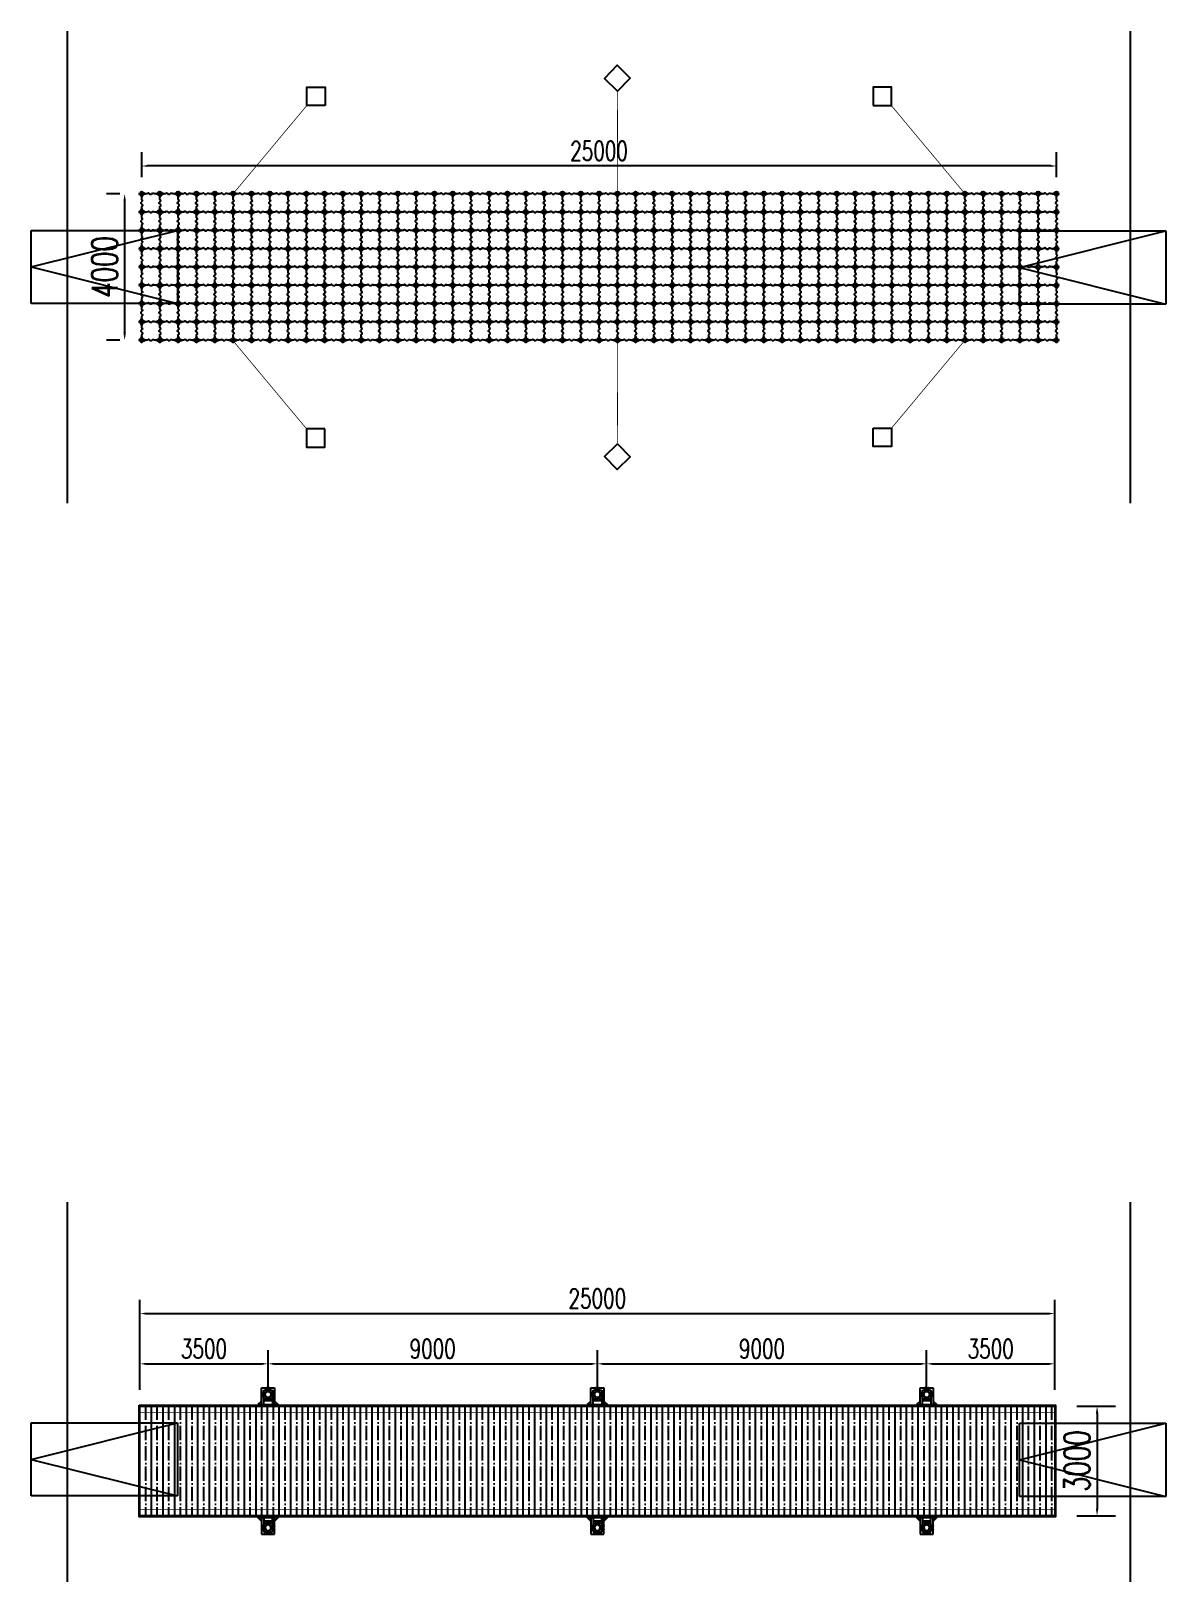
# Model space of a CAD drawing. Header units: millimetres. Extents: x -1449790 to -1271943, y 1093351 to 1381039.
# Drawn here: x -1323531 to -1292514, y 1096697 to 1139085 of the extents above; entities that cross this region are included whole.
import ezdxf

# ---------------------------------------------------------------- set-up
doc = ezdxf.new("R2010")
doc.units = ezdxf.units.MM
doc.header["$LTSCALE"] = 1000
doc.linetypes.add('ACAD_ISO03W100', pattern=[30, 12, -18])
doc.layers.get('0').update_dxf_attribs({"linetype": 'CONTINUOUS'})
doc.layers.get('DEFPOINTS').update_dxf_attribs({"linetype": 'CONTINUOUS'})
for name, color, linetype in [('W-bridge approach引桥', 4, 'CONTINUOUS'), ('W-FLOAT_BOWL浮筒', 253, 'CONTINUOUS'), ('W-PLASTIC_RAILINGS塑木栏杆', 6, 'CONTINUOUS'), ('W-STEEL_FRAME钢架', 3, 'CONTINUOUS'), ('W-WOOD_FLOOR木地板', 30, 'CONTINUOUS'), ('固定锚', 2, 'CONTINUOUS')]:
    doc.layers.add(name, color=color, linetype=linetype)
doc.styles.add('STANDARD_T3', font='simplex.shx', dxfattribs={"width": 0.7, "bigfont": 'gbcbig.shx'})
doc.dimstyles.new('W&&150', dxfattribs={"dimtxt": 525, "dimasz": 150, "dimexe": 375, "dimexo": 450, "dimgap": 150, "dimtad": 1, "dimdec": 0, "dimzin": 0, "dimdsep": 46, "dimtxsty": 'STANDARD_T3', "dimcen": 0.09, "dimclrd": 1, "dimclre": 1, "dimclrt": 7, "dimazin": 2, "dimtfac": 1, "dimtdec": 0, "dimtix": 1, "dimtmove": 2, "dimatfit": 3, "dimfxl": 100, "dimtolj": 1, "dimtzin": 0, "dimarcsym": 0})
doc.dimstyles.new('W&&200', dxfattribs={"dimtxt": 700, "dimasz": 200, "dimexe": 500, "dimexo": 600, "dimgap": 200, "dimtad": 1, "dimdec": 0, "dimzin": 0, "dimdsep": 46, "dimtxsty": 'STANDARD_T3', "dimcen": 0.09, "dimclrd": 1, "dimclre": 1, "dimclrt": 7, "dimazin": 2, "dimtfac": 1, "dimtdec": 0, "dimtix": 1, "dimtmove": 2, "dimatfit": 3, "dimfxl": 100, "dimtolj": 1, "dimtzin": 0, "dimarcsym": 0})

# ---------------------------------------------------------------- blocks, each defined once
blk = doc.blocks.new('浮筒')
at = {"layer": 'W-FLOAT_BOWL浮筒'}
for p, q in [((-49, 527), (-27, 549)), ((-49, 473), (-21, 445)), ((55, 479), (21, 445)), ((27, 549), (55, 521)), ((149, 500), (105, 500)), ((171, 484), (155, 497)), ((193, 481), (177, 481)), ((199, 484), (232, 513)), ((261, 516), (239, 516)), ((301, 484), (268, 513)), ((307, 481), (323, 481)), ((329, 484), (345, 497)), ((395, 500), (351, 500)), ((473, 549), (445, 521)), ((445, 479), (479, 445)), ((549, 473), (521, 445)), ((527, 549), (549, 527)), ((-49, 27), (-21, 55)), ((-16, 261), (-16, 239)), ((16, 301), (-13, 268)), ((16, 199), (-13, 232)), ((0, 395), (0, 351)), ((0, 149), (0, 105)), ((16, 329), (3, 345)), ((16, 171), (3, 155)), ((19, 307), (19, 323)), ((19, 193), (19, 177)), ((21, 55), (55, 21)), ((149, 0), (105, 0)), ((203, -13), (236, 16)), ((258, 19), (242, 19)), ((297, -13), (264, 16)), ((395, 0), (351, 0)), ((479, 55), (445, 21)), ((481, 258), (481, 242)), ((513, 297), (484, 264)), ((513, 203), (484, 236)), ((500, 395), (500, 351)), ((500, 149), (500, 105)), ((513, 333), (503, 345)), ((513, 167), (503, 155)), ((516, 304), (516, 326)), ((516, 196), (516, 174)), ((549, 27), (521, 55)), ((-27, -49), (-49, -27)), ((27, -49), (55, -21)), ((167, -13), (155, -3)), ((196, -16), (174, -16)), ((304, -16), (326, -16)), ((333, -13), (345, -3)), ((473, -49), (445, -21)), ((549, -27), (527, -49))]:
    blk.add_line(p, q, dxfattribs=at)
for centre, radius, start, end in [((-22, 500), 38, 135, 225), ((-24, 500), 7, 90, 270), ((0, 522), 38, 45, 135), ((0, 500), 25, 106.2602, 163.7398), ((0, 500), 25, 196.2602, 253.7398), ((-70, 395), 70, 0, 45), ((0, 524), 7, 0, 180), ((0, 476), 7, 180, 0), ((70, 395), 70, 135, 180), ((0, 500), 25, 16.2602, 73.7398), ((0, 500), 25, 286.2602, 343.7398), ((24, 500), 7, 270, 90), ((105, 570), 70, 225, 270), ((105, 430), 70, 90, 135), ((149, 490), 10, 47.7263, 90), ((177, 491), 10, 227.7263, 270), ((193, 491), 10, 270, 312.2737), ((239, 506), 10, 90, 132.2737), ((261, 506), 10, 47.7263, 90), ((307, 491), 10, 227.7263, 270), ((323, 491), 10, 270, 312.2737), ((351, 490), 10, 90, 132.2737), ((395, 570), 70, 270, 315), ((395, 430), 70, 45, 90), ((476, 500), 7, 90, 270), ((500, 522), 38, 45, 135), ((500, 500), 25, 106.2602, 163.7398), ((500, 500), 25, 196.2602, 253.7398), ((430, 395), 70, 0, 45), ((500, 524), 7, 0, 180), ((500, 476), 7, 180, 0), ((570, 395), 70, 135, 180), ((500, 500), 25, 16.2602, 73.7398), ((500, 500), 25, 286.2602, 343.7398), ((524, 500), 7, 270, 90), ((522, 500), 38, 315, 45), ((-22, 0), 38, 135, 225), ((-24, 0), 7, 90, 270), ((0, 0), 25, 106.2602, 163.7398), ((-70, 105), 70, 315, 0), ((-6, 261), 10, 137.7263, 180), ((-6, 239), 10, 180, 222.2737), ((0, 24), 7, 0, 180), ((10, 351), 10, 180, 222.2737), ((10, 149), 10, 137.7263, 180), ((70, 105), 70, 180, 225), ((0, 0), 25, 16.2602, 73.7398), ((9, 323), 10, 0, 42.2737), ((9, 307), 10, 317.7263, 0), ((9, 193), 10, 0, 42.2737), ((9, 177), 10, 317.7263, 0), ((24, 0), 7, 270, 90), ((105, 70), 70, 225, 270), ((105, -70), 70, 90, 135), ((149, -10), 10, 47.7263, 90), ((242, 9), 10, 90, 132.2737), ((258, 9), 10, 47.7263, 90), ((351, -10), 10, 90, 132.2737), ((395, 70), 70, 270, 315), ((395, -70), 70, 45, 90), ((476, 0), 7, 90, 270), ((500, 0), 25, 106.2602, 163.7398), ((430, 105), 70, 315, 0), ((491, 258), 10, 137.7263, 180), ((491, 242), 10, 180, 222.2737), ((500, 24), 7, 0, 180), ((510, 351), 10, 180, 222.2737), ((510, 149), 10, 137.7263, 180), ((570, 105), 70, 180, 225), ((500, 0), 25, 16.2602, 73.7398), ((506, 326), 10, 0, 42.2737), ((506, 304), 10, 317.7263, 0), ((506, 196), 10, 0, 42.2737), ((506, 174), 10, 317.7263, 0), ((524, 0), 7, 270, 90), ((522, 0), 38, 315, 45), ((0, -22), 38, 225, 315), ((0, 0), 25, 196.2602, 253.7398), ((0, -24), 7, 180, 0), ((0, 0), 25, 286.2602, 343.7398), ((174, -6), 10, 227.7263, 270), ((196, -6), 10, 270, 312.2737), ((304, -6), 10, 227.7263, 270), ((326, -6), 10, 270, 312.2737), ((500, -22), 38, 225, 315), ((500, 0), 25, 196.2602, 253.7398), ((500, -24), 7, 180, 0), ((500, 0), 25, 286.2602, 343.7398)]:
    blk.add_arc(centre, radius, start, end, dxfattribs=at)
blk = doc.blocks.new('*U35')
blk.add_blockref('浮筒', (-250, -250))
blk = doc.blocks.new('*U36')
at = {"color": 0, "linetype": 'ByBlock', "lineweight": -2, "transparency": 16777216}
for p in [(0, 3500), (500, 3500), (1000, 3500), (1500, 3500), (2000, 3500), (2500, 3500), (3000, 3500), (3500, 3500), (4000, 3500), (4500, 3500), (5000, 3500), (5500, 3500), (6000, 3500), (6500, 3500), (7000, 3500), (7500, 3500), (8000, 3500), (8500, 3500), (9000, 3500), (9500, 3500), (10000, 3500), (10500, 3500), (11000, 3500), (11500, 3500), (12000, 3500), (12500, 3500), (13000, 3500), (13500, 3500), (14000, 3500), (14500, 3500), (15000, 3500), (15500, 3500), (16000, 3500), (16500, 3500), (17000, 3500), (17500, 3500), (18000, 3500), (18500, 3500), (19000, 3500), (19500, 3500), (20000, 3500), (20500, 3500), (21000, 3500), (21500, 3500), (22000, 3500), (22500, 3500), (23000, 3500), (23500, 3500), (24000, 3500), (24500, 3500), (0, 3000), (500, 3000), (1000, 3000), (1500, 3000), (2000, 3000), (2500, 3000), (3000, 3000), (3500, 3000), (4000, 3000), (4500, 3000), (5000, 3000), (5500, 3000), (6000, 3000), (6500, 3000), (7000, 3000), (7500, 3000), (8000, 3000), (8500, 3000), (9000, 3000), (9500, 3000), (10000, 3000), (10500, 3000), (11000, 3000), (11500, 3000), (12000, 3000), (12500, 3000), (13000, 3000), (13500, 3000), (14000, 3000), (14500, 3000), (15000, 3000), (15500, 3000), (16000, 3000), (16500, 3000), (17000, 3000), (17500, 3000), (18000, 3000), (18500, 3000), (19000, 3000), (19500, 3000), (20000, 3000), (20500, 3000), (21000, 3000), (21500, 3000), (22000, 3000), (22500, 3000), (23000, 3000), (23500, 3000), (24000, 3000), (24500, 3000), (0, 2500), (500, 2500), (1000, 2500), (1500, 2500), (2000, 2500), (2500, 2500), (3000, 2500), (3500, 2500), (4000, 2500), (4500, 2500), (5000, 2500), (5500, 2500), (6000, 2500), (6500, 2500), (7000, 2500), (7500, 2500), (8000, 2500), (8500, 2500), (9000, 2500), (9500, 2500), (10000, 2500), (10500, 2500), (11000, 2500), (11500, 2500), (12000, 2500), (12500, 2500), (13000, 2500), (13500, 2500), (14000, 2500), (14500, 2500), (15000, 2500), (15500, 2500), (16000, 2500), (16500, 2500), (17000, 2500), (17500, 2500), (18000, 2500), (18500, 2500), (19000, 2500), (19500, 2500), (20000, 2500), (20500, 2500), (21000, 2500), (21500, 2500), (22000, 2500), (22500, 2500), (23000, 2500), (23500, 2500), (24000, 2500), (24500, 2500), (0, 2000), (500, 2000), (1000, 2000), (1500, 2000), (2000, 2000), (2500, 2000), (3000, 2000), (3500, 2000), (4000, 2000), (4500, 2000), (5000, 2000), (5500, 2000), (6000, 2000), (6500, 2000), (7000, 2000), (7500, 2000), (8000, 2000), (8500, 2000), (9000, 2000), (9500, 2000), (10000, 2000), (10500, 2000), (11000, 2000), (11500, 2000), (12000, 2000), (12500, 2000), (13000, 2000), (13500, 2000), (14000, 2000), (14500, 2000), (15000, 2000), (15500, 2000), (16000, 2000), (16500, 2000), (17000, 2000), (17500, 2000), (18000, 2000), (18500, 2000), (19000, 2000), (19500, 2000), (20000, 2000), (20500, 2000), (21000, 2000), (21500, 2000), (22000, 2000), (22500, 2000), (23000, 2000), (23500, 2000), (24000, 2000), (24500, 2000), (0, 1500), (500, 1500), (1000, 1500), (1500, 1500), (2000, 1500), (2500, 1500), (3000, 1500), (3500, 1500), (4000, 1500), (4500, 1500), (5000, 1500), (5500, 1500), (6000, 1500), (6500, 1500), (7000, 1500), (7500, 1500), (8000, 1500), (8500, 1500), (9000, 1500), (9500, 1500), (10000, 1500), (10500, 1500), (11000, 1500), (11500, 1500), (12000, 1500), (12500, 1500), (13000, 1500), (13500, 1500), (14000, 1500), (14500, 1500), (15000, 1500), (15500, 1500), (16000, 1500), (16500, 1500), (17000, 1500), (17500, 1500), (18000, 1500), (18500, 1500), (19000, 1500), (19500, 1500), (20000, 1500), (20500, 1500), (21000, 1500), (21500, 1500), (22000, 1500), (22500, 1500), (23000, 1500), (23500, 1500), (24000, 1500), (24500, 1500), (0, 1000), (500, 1000), (1000, 1000), (1500, 1000), (2000, 1000), (2500, 1000), (3000, 1000), (3500, 1000), (4000, 1000), (4500, 1000), (5000, 1000), (5500, 1000), (6000, 1000), (6500, 1000), (7000, 1000), (7500, 1000), (8000, 1000), (8500, 1000), (9000, 1000), (9500, 1000), (10000, 1000), (10500, 1000), (11000, 1000), (11500, 1000), (12000, 1000), (12500, 1000), (13000, 1000), (13500, 1000), (14000, 1000), (14500, 1000), (15000, 1000), (15500, 1000), (16000, 1000), (16500, 1000), (17000, 1000), (17500, 1000), (18000, 1000), (18500, 1000), (19000, 1000), (19500, 1000), (20000, 1000), (20500, 1000), (21000, 1000), (21500, 1000), (22000, 1000), (22500, 1000), (23000, 1000), (23500, 1000), (24000, 1000), (24500, 1000), (0, 500), (500, 500), (1000, 500), (1500, 500), (2000, 500), (2500, 500), (3000, 500), (3500, 500), (4000, 500), (4500, 500), (5000, 500), (5500, 500), (6000, 500), (6500, 500), (7000, 500), (7500, 500), (8000, 500), (8500, 500), (9000, 500), (9500, 500), (10000, 500), (10500, 500), (11000, 500), (11500, 500), (12000, 500), (12500, 500), (13000, 500), (13500, 500), (14000, 500), (14500, 500), (15000, 500), (15500, 500), (16000, 500), (16500, 500), (17000, 500), (17500, 500), (18000, 500), (18500, 500), (19000, 500), (19500, 500), (20000, 500), (20500, 500), (21000, 500), (21500, 500), (22000, 500), (22500, 500), (23000, 500), (23500, 500), (24000, 500), (24500, 500), (0, 0), (500, 0), (1000, 0), (1500, 0), (2000, 0), (2500, 0), (3000, 0), (3500, 0), (4000, 0), (4500, 0), (5000, 0), (5500, 0), (6000, 0), (6500, 0), (7000, 0), (7500, 0), (8000, 0), (8500, 0), (9000, 0), (9500, 0), (10000, 0), (10500, 0), (11000, 0), (11500, 0), (12000, 0), (12500, 0), (13000, 0), (13500, 0), (14000, 0), (14500, 0), (15000, 0), (15500, 0), (16000, 0), (16500, 0), (17000, 0), (17500, 0), (18000, 0), (18500, 0), (19000, 0), (19500, 0), (20000, 0), (20500, 0), (21000, 0), (21500, 0), (22000, 0), (22500, 0), (23000, 0), (23500, 0), (24000, 0), (24500, 0)]:
    blk.add_blockref('*U35', p, dxfattribs=at)
blk = doc.blocks.new('引桥4乘2')
at = {"layer": 'W-bridge approach引桥'}
for p, q in [((1715372, 2128036), (1719372, 2128036)), ((1715372, 2126036), (1715372, 2128036)), ((1715372, 2127036), (1719372, 2128036)), ((1719372, 2128036), (1719372, 2126036)), ((1715372, 2127036), (1719372, 2126036)), ((1719372, 2126036), (1715372, 2126036))]:
    blk.add_line(p, q, dxfattribs=at)
blk = doc.blocks.new('*D45')
at = {"color": 1, "lineweight": -2, "transparency": 16777216}
for p, q in [((-1320507, 1135086), (-1320507, 1135771)), ((-1295507, 1135086), (-1295507, 1135771)), ((-1295657, 1135396), (-1320357, 1135396))]:
    blk.add_line(p, q, dxfattribs=at)
at = {"color": 1, "transparency": 16777216}
for points in [[(-1320357, 1135421), (-1320357, 1135371), (-1320507, 1135396)], [(-1295657, 1135421), (-1295657, 1135371), (-1295507, 1135396)]]:
    blk.add_solid(points, dxfattribs=at)
at = {"layer": 'DEFPOINTS', "color": 0, "transparency": 16777216}
for p in [(-1320507, 1135396), (-1320507, 1134636), (-1295507, 1134636)]:
    blk.add_point(p, dxfattribs=at)
at = {"color": 7, "transparency": 16777216, "insert": (-1308007, 1135809), "char_height": 525, "attachment_point": 5, "style": 'STANDARD_T3'}
blk.add_mtext('\\A1;25000', dxfattribs=at)
blk = doc.blocks.new('*D46')
at = {"color": 1, "lineweight": -2, "transparency": 16777216}
for p, q in [((-1294954, 1101501), (-1293897, 1101501)), ((-1294397, 1101301), (-1294397, 1098701)), ((-1294954, 1098501), (-1293897, 1098501))]:
    blk.add_line(p, q, dxfattribs=at)
at = {"color": 1, "transparency": 16777216}
for points in [[(-1294430, 1101301), (-1294363, 1101301), (-1294397, 1101501)], [(-1294430, 1098701), (-1294363, 1098701), (-1294397, 1098501)]]:
    blk.add_solid(points, dxfattribs=at)
at = {"layer": 'DEFPOINTS', "color": 0, "transparency": 16777216}
for p in [(-1295554, 1101501), (-1295554, 1098501), (-1294397, 1098501)]:
    blk.add_point(p, dxfattribs=at)
at = {"color": 7, "transparency": 16777216, "insert": (-1294947, 1100001), "char_height": 700, "attachment_point": 5, "rotation": 90, "style": 'STANDARD_T3'}
blk.add_mtext('\\A1;3000', dxfattribs=at)
blk = doc.blocks.new('*D47')
at = {"color": 1, "lineweight": -2, "transparency": 16777216}
for p, q in [((-1320554, 1101951), (-1320554, 1104408)), ((-1295554, 1101951), (-1295554, 1104408)), ((-1320404, 1104033), (-1295704, 1104033))]:
    blk.add_line(p, q, dxfattribs=at)
at = {"color": 1, "transparency": 16777216}
for points in [[(-1320404, 1104058), (-1320404, 1104008), (-1320554, 1104033)], [(-1295704, 1104058), (-1295704, 1104008), (-1295554, 1104033)]]:
    blk.add_solid(points, dxfattribs=at)
at = {"layer": 'DEFPOINTS', "color": 0, "transparency": 16777216}
for p in [(-1295554, 1104033), (-1320554, 1101501), (-1295554, 1101501)]:
    blk.add_point(p, dxfattribs=at)
at = {"color": 7, "transparency": 16777216, "insert": (-1308054, 1104445), "char_height": 525, "attachment_point": 5, "style": 'STANDARD_T3'}
blk.add_mtext('\\A1;25000', dxfattribs=at)
blk = doc.blocks.new('165抱桩器')
for p, q in [((-278, 280), (-278, -280)), ((-180, 178), (-278, 278)), ((-278, 178), (178, 178)), ((-278, 118), (118, 118)), ((-178, -118), (-178, 118)), ((-111, 66, 0), (-125, 66, 0)), ((-124, 64, 0), (-124, 57, 0)), ((-117, 53, 0), (-120, 57, 0)), ((-118, -118), (-118, 118)), ((-115, 53, 0), (-118, 57, 0)), ((-113, 57, 0), (-113, 64, 0)), ((-64, 124, 0), (-57, 124, 0)), ((-57, 113, 0), (-64, 113, 0)), ((-53, 117, 0), (-57, 120, 0)), ((-53, 115, 0), (-57, 118, 0)), ((53, 117, 0), (57, 120, 0)), ((53, 115, 0), (57, 118, 0)), ((64, 124, 0), (57, 124, 0)), ((57, 113, 0), (64, 113, 0)), ((66, 111, 0), (66, 125, 0)), ((111, 66, 0), (125, 66, 0)), ((113, 57, 0), (113, 64, 0)), ((115, 53, 0), (118, 57, 0)), ((117, 53, 0), (120, 57, 0)), ((118, 118), (118, -118)), ((124, 64, 0), (124, 57, 0)), ((178, 178), (178, -178)), ((118, -118), (-278, -118)), ((178, -178), (-278, -178)), ((-180, -178), (-278, -278)), ((-124, -64, 0), (-124, -57, 0)), ((-117, -53, 0), (-120, -57, 0)), ((-115, -53, 0), (-118, -57, 0)), ((-113, -57, 0), (-113, -64, 0)), ((-57, -113, 0), (-64, -113, 0)), ((-64, -124, 0), (-57, -124, 0)), ((-53, -115, 0), (-57, -118, 0)), ((-53, -117, 0), (-57, -120, 0)), ((53, -115, 0), (57, -118, 0)), ((53, -117, 0), (57, -120, 0)), ((57, -113, 0), (64, -113, 0)), ((64, -124, 0), (57, -124, 0)), ((66, -111, 0), (66, -125, 0)), ((113, -57, 0), (113, -64, 0)), ((115, -53, 0), (118, -57, 0)), ((117, -53, 0), (120, -57, 0)), ((124, -64, 0), (124, -57, 0))]:
    blk.add_line(p, q)
at = {"color": 6, "linetype": 'ACAD_ISO03W100'}
for p, q in [((-124, 50, 0), (-124, -50, 0)), ((-112, 50, 0), (-112, -50, 0)), ((50, 124, 0), (-50, 124, 0)), ((50, 112, 0), (-50, 112, 0)), ((112, 50, 0), (112, -50, 0)), ((124, 50, 0), (124, -50, 0)), ((50, -112, 0), (-50, -112, 0)), ((50, -124, 0), (-50, -124, 0))]:
    blk.add_line(p, q, dxfattribs=at)
at = {"color": 2}
for p, q in [((-118, 40, 0), (-118, 50, 0)), ((-50, 118, 0), (-40, 118, 0)), ((40, 118, 0), (50, 118, 0)), ((118, 40, 0), (118, 50, 0)), ((-118, -50, 0), (-118, -40, 0)), ((-50, -118, 0), (-40, -118, 0)), ((40, -118, 0), (50, -118, 0)), ((118, -50, 0), (118, -40, 0))]:
    blk.add_line(p, q, dxfattribs=at)
at = {"color": 4}
for p, q in [((-66, 118, 0), (-70, 118, 0)), ((-66, 124, 0), (-69, 124, 0)), ((-69, 112, 0), (-66, 112, 0)), ((-124, -66, 0), (-124, -69, 0)), ((-118, -66, 0), (-118, -70, 0)), ((-112, -69, 0), (-112, -66, 0)), ((-66, -118, 0), (-70, -118, 0)), ((-69, -112, 0), (-66, -112, 0)), ((-66, -124, 0), (-69, -124, 0)), ((112, -69, 0), (112, -66, 0)), ((118, -66, 0), (118, -70, 0)), ((124, -66, 0), (124, -69, 0))]:
    blk.add_line(p, q, dxfattribs=at)
for points in [[(-278, 280), (-278, -280), (-321, -280), (-321, 280)], [(-178, 50), (-94, 50), (-94, 40), (-178, 40)], [(-40, 178), (-40, 94), (-50, 94), (-50, 178)], [(50, 178), (50, 94), (40, 94), (40, 178)], [(178, 50), (94, 50), (94, 40), (178, 40)], [(-178, -40), (-94, -40), (-94, -50), (-178, -50)], [(-40, -178), (-40, -94), (-50, -94), (-50, -178)], [(50, -178), (50, -94), (40, -94), (40, -178)], [(178, -40), (94, -40), (94, -50), (178, -50)]]:
    blk.add_lwpolyline(points, close=True)
at = {"elevation": 0}
for points in [[(-148, -32), (-148, 32, -0.414214), (-143, 38), (-93, 38, -0.414214), (-88, 32), (-88, -32, -0.414214), (-93, -38), (-143, -38, -0.414214)], [(-107, 64), (-107, 57), (-108, 57), (-108, 53), (-129, 53), (-129, 57), (-108, 57), (-130, 57), (-130, 64, -0.666667), (-124, 64, -0.363636), (-113, 64, -0.666667)], [(-64, 107), (-57, 107), (-57, 108), (-53, 108), (-53, 129), (-57, 129), (-57, 108), (-57, 130), (-64, 130, 0.666667), (-64, 124, 0.363636), (-64, 113, 0.666667)], [(-32, 148), (32, 148, -0.414214), (38, 143), (38, 93, -0.414214), (32, 88), (-32, 88, -0.414214), (-38, 93), (-38, 143, -0.414214)], [(64, 107), (57, 107), (57, 108), (53, 108), (53, 129), (57, 129), (57, 108), (57, 130), (64, 130, -0.666667), (64, 124, -0.363636), (64, 113, -0.666667)], [(148, -32), (148, 32, 0.414214), (143, 38), (93, 38, 0.414214), (88, 32), (88, -32, 0.414214), (93, -38), (143, -38, 0.414214)], [(107, 64), (107, 57), (108, 57), (108, 53), (129, 53), (129, 57), (108, 57), (130, 57), (130, 64, 0.666667), (124, 64, 0.363636), (113, 64, 0.666667)], [(-107, -64), (-107, -57), (-108, -57), (-108, -53), (-129, -53), (-129, -57), (-108, -57), (-130, -57), (-130, -64, 0.666667), (-124, -64, 0.363636), (-113, -64, 0.666667)], [(-64, -107), (-57, -107), (-57, -108), (-53, -108), (-53, -129), (-57, -129), (-57, -108), (-57, -130), (-64, -130, -0.666667), (-64, -124, -0.363636), (-64, -113, -0.666667)], [(-32, -148), (32, -148, 0.414214), (38, -143), (38, -93, 0.414214), (32, -88), (-32, -88, 0.414214), (-38, -93), (-38, -143, 0.414214)], [(64, -107), (57, -107), (57, -108), (53, -108), (53, -129), (57, -129), (57, -108), (57, -130), (64, -130, 0.666667), (64, -124, 0.363636), (64, -113, 0.666667)], [(107, -64), (107, -57), (108, -57), (108, -53), (129, -53), (129, -57), (108, -57), (130, -57), (130, -64, -0.666667), (124, -64, -0.363636), (113, -64, -0.666667)]]:
    blk.add_lwpolyline(points, format="xyb", close=True, dxfattribs=at)
for points in [[(-132, 53), (-104, 53), (-104, 50), (-132, 50), (-132, 53), (-131, 53)], [(-68, 111), (-66, 111), (-66, 125), (-68, 125)], [(-53, 132), (-53, 104), (-50, 104), (-50, 132), (-53, 132), (-53, 131)], [(53, 132), (53, 104), (50, 104), (50, 132), (53, 132), (53, 131)], [(132, 53), (104, 53), (104, 50), (132, 50), (132, 53), (131, 53)], [(-132, -53), (-104, -53), (-104, -50), (-132, -50), (-132, -53), (-131, -53)], [(-111, -68), (-111, -66), (-125, -66), (-125, -68)], [(-68, -111), (-66, -111), (-66, -125), (-68, -125)], [(-53, -132), (-53, -104), (-50, -104), (-50, -132), (-53, -132), (-53, -131)], [(53, -132), (53, -104), (50, -104), (50, -132), (53, -132), (53, -131)], [(132, -53), (104, -53), (104, -50), (132, -50), (132, -53), (131, -53)], [(111, -68), (111, -66), (125, -66), (125, -68)]]:
    blk.add_lwpolyline(points, dxfattribs=at)
for points in [[(-110, 66), (-113, 66), (-124, 66), (-127, 66)], [(-70, 113), (-68, 111), (-68, 125), (-70, 123)], [(-66, 110), (-66, 113), (-66, 124), (-66, 127)], [(66, 110), (66, 113), (66, 124), (66, 127)], [(110, 66), (113, 66), (124, 66), (127, 66)], [(-110, -66), (-113, -66), (-124, -66), (-127, -66)], [(-113, -70), (-111, -68), (-125, -68), (-123, -70)], [(-70, -113), (-68, -111), (-68, -125), (-70, -123)], [(-66, -110), (-66, -113), (-66, -124), (-66, -127)], [(66, -110), (66, -113), (66, -124), (66, -127)], [(110, -66), (113, -66), (124, -66), (127, -66)], [(113, -70), (111, -68), (125, -68), (123, -70)]]:
    blk.add_lwpolyline(points, close=True, dxfattribs=at)
at = {"color": 1}
for radius in [82.5, 78.5]:
    blk.add_circle((0, 0), radius, dxfattribs=at)
blk = doc.blocks.new('*D49')
at = {"color": 1, "lineweight": -2, "transparency": 16777216}
for p, q in [((-1320554, 1101951), (-1320554, 1103034)), ((-1317054, 1101951), (-1317054, 1103034)), ((-1320404, 1102659), (-1317204, 1102659))]:
    blk.add_line(p, q, dxfattribs=at)
at = {"color": 1, "transparency": 16777216}
for points in [[(-1320404, 1102684), (-1320404, 1102634), (-1320554, 1102659)], [(-1317204, 1102684), (-1317204, 1102634), (-1317054, 1102659)]]:
    blk.add_solid(points, dxfattribs=at)
at = {"layer": 'DEFPOINTS', "color": 0, "transparency": 16777216}
for p in [(-1317054, 1102659), (-1320554, 1101501), (-1317054, 1101501)]:
    blk.add_point(p, dxfattribs=at)
at = {"color": 7, "transparency": 16777216, "insert": (-1318804, 1103072), "char_height": 525, "attachment_point": 5, "style": 'STANDARD_T3'}
blk.add_mtext('\\A1;3500', dxfattribs=at)
blk = doc.blocks.new('*D50')
at = {"color": 1, "lineweight": -2, "transparency": 16777216}
for p, q in [((-1317054, 1101951), (-1317054, 1103034)), ((-1308054, 1101951), (-1308054, 1103034)), ((-1316904, 1102659), (-1308204, 1102659))]:
    blk.add_line(p, q, dxfattribs=at)
at = {"color": 1, "transparency": 16777216}
for points in [[(-1316904, 1102684), (-1316904, 1102634), (-1317054, 1102659)], [(-1308204, 1102684), (-1308204, 1102634), (-1308054, 1102659)]]:
    blk.add_solid(points, dxfattribs=at)
at = {"layer": 'DEFPOINTS', "color": 0, "transparency": 16777216}
for p in [(-1308054, 1102659), (-1317054, 1101501), (-1308054, 1101501)]:
    blk.add_point(p, dxfattribs=at)
at = {"color": 7, "transparency": 16777216, "insert": (-1312554, 1103072), "char_height": 525, "attachment_point": 5, "style": 'STANDARD_T3'}
blk.add_mtext('\\A1;9000', dxfattribs=at)
blk = doc.blocks.new('*D51')
at = {"color": 1, "lineweight": -2, "transparency": 16777216}
for p, q in [((-1299054, 1101951), (-1299054, 1103034)), ((-1295554, 1101951), (-1295554, 1103034)), ((-1298904, 1102659), (-1295704, 1102659))]:
    blk.add_line(p, q, dxfattribs=at)
at = {"color": 1, "transparency": 16777216}
for points in [[(-1298904, 1102684), (-1298904, 1102634), (-1299054, 1102659)], [(-1295704, 1102684), (-1295704, 1102634), (-1295554, 1102659)]]:
    blk.add_solid(points, dxfattribs=at)
at = {"layer": 'DEFPOINTS', "color": 0, "transparency": 16777216}
for p in [(-1295554, 1102659), (-1299054, 1101501), (-1295554, 1101501)]:
    blk.add_point(p, dxfattribs=at)
at = {"color": 7, "transparency": 16777216, "insert": (-1297304, 1103072), "char_height": 525, "attachment_point": 5, "style": 'STANDARD_T3'}
blk.add_mtext('\\A1;3500', dxfattribs=at)
blk = doc.blocks.new('*D84')
at = {"layer": 'DEFPOINTS', "color": 0, "transparency": 16777216}
for p in [(-1320507, 1134636), (-1320972, 1130636), (-1320507, 1130636)]:
    blk.add_point(p, dxfattribs=at)
at = {"layer": 'W-STEEL_FRAME钢架', "color": 1, "lineweight": -2, "transparency": 16777216}
for p, q in [((-1321107, 1134636), (-1321472, 1134636)), ((-1320972, 1134436), (-1320972, 1130836)), ((-1321107, 1130636), (-1321472, 1130636))]:
    blk.add_line(p, q, dxfattribs=at)
at = {"layer": 'W-STEEL_FRAME钢架', "color": 1, "transparency": 16777216}
for points in [[(-1321005, 1134436), (-1320939, 1134436), (-1320972, 1134636)], [(-1321005, 1130836), (-1320939, 1130836), (-1320972, 1130636)]]:
    blk.add_solid(points, dxfattribs=at)
at = {"layer": 'W-STEEL_FRAME钢架', "color": 7, "transparency": 16777216, "insert": (-1321522, 1132636), "char_height": 700, "attachment_point": 5, "rotation": 90, "style": 'STANDARD_T3'}
blk.add_mtext('\\A1;4000', dxfattribs=at)
blk = doc.blocks.new('*D86')
at = {"color": 1, "lineweight": -2, "transparency": 16777216}
for p, q in [((-1308054, 1101951), (-1308054, 1103034)), ((-1299054, 1101951), (-1299054, 1103034)), ((-1307904, 1102659), (-1299204, 1102659))]:
    blk.add_line(p, q, dxfattribs=at)
at = {"color": 1, "transparency": 16777216}
for points in [[(-1307904, 1102684), (-1307904, 1102634), (-1308054, 1102659)], [(-1299204, 1102684), (-1299204, 1102634), (-1299054, 1102659)]]:
    blk.add_solid(points, dxfattribs=at)
at = {"layer": 'DEFPOINTS', "color": 0, "transparency": 16777216}
for p in [(-1299054, 1102659), (-1308054, 1101501), (-1299054, 1101501)]:
    blk.add_point(p, dxfattribs=at)
at = {"color": 7, "transparency": 16777216, "insert": (-1303554, 1103072), "char_height": 525, "attachment_point": 5, "style": 'STANDARD_T3'}
blk.add_mtext('\\A1;9000', dxfattribs=at)

msp = doc.modelspace()

# ---------------------------------------------------------------- hatches: boundary and pattern name
at = {"layer": 'W-WOOD_FLOOR木地板'}
h = msp.add_hatch(dxfattribs=at)
h.set_pattern_fill('ANSI35', color=256, scale=100, angle=45)
h.set_pattern_definition([(90, (-3011878.98, -1019852.62), (-317.5, 0), []), (90, (-3011720.23, -1019693.87), (-317.5, 0), [396.875, -79.375, 0, -79.375])])
h.paths.add_polyline_path([(-1295553.7, 1101500.6), (-1320553.7, 1101500.6), (-1320553.7, 1098500.6), (-1295553.7, 1098500.6)])

# ---------------------------------------------------------------- linework, layer by layer
at = {"layer": 'W-FLOAT_BOWL浮筒'}
msp.add_lwpolyline([(-1320553.7, 1101500.6), (-1295553.7, 1101500.6), (-1295553.7, 1098500.6), (-1320553.7, 1098500.6), (-1320553.7, 1101500.6)], dxfattribs=at)
at = {"layer": 'W-PLASTIC_RAILINGS塑木栏杆', "const_width": 20}
for points in [[(-1320506.8, 1134136.2), (-1295506.8, 1134136.2)], [(-1320506.8, 1131136.2), (-1295506.8, 1131136.2)], [(-1320553.7, 1101325.6), (-1295553.7, 1101325.6)], [(-1320553.7, 1098675.6), (-1295553.7, 1098675.6)]]:
    msp.add_lwpolyline(points, dxfattribs=at)
at = {"layer": 'W-STEEL_FRAME钢架', "color": 0}
for p, q in [((-1322538.6, 1139084.6), (-1322538.6, 1126178.7)), ((-1293488.4, 1139084.6), (-1293488.4, 1126178.7)), ((-1322538.6, 1107073.1), (-1322538.6, 1096696.7)), ((-1293488.4, 1107073.1), (-1293488.4, 1096696.7))]:
    msp.add_line(p, q, dxfattribs=at)
at = {"layer": 'W-STEEL_FRAME钢架'}
msp.add_lwpolyline([(-1320578.7, 1101525.6), (-1295528.7, 1101525.6), (-1295528.7, 1098475.6), (-1320578.7, 1098475.6)], close=True, dxfattribs=at)
at = {"layer": 'W-WOOD_FLOOR木地板', "const_width": 1}
msp.add_lwpolyline([(-1320603.7, 1101550.6), (-1295503.7, 1101550.6), (-1295503.7, 1098450.6), (-1320603.7, 1098450.6)], close=True, dxfattribs=at)
at = {"layer": '固定锚', "color": 5}
for points in [[(-1307501.2, 1137440.1), (-1307154.1, 1137800), (-1307514, 1138147.1), (-1307861.1, 1137787.2)], [(-1315495.4, 1137046.4), (-1315995.4, 1137046.4), (-1315995.4, 1137546.4), (-1315495.4, 1137546.4)], [(-1300518.3, 1137046.4), (-1300018.3, 1137046.4), (-1300018.3, 1137546.4), (-1300518.3, 1137546.4)], [(-1315503.6, 1128215.4), (-1316003.6, 1128215.4), (-1316003.6, 1127715.4), (-1315503.6, 1127715.4)], [(-1300518.3, 1128226), (-1300018.3, 1128226), (-1300018.3, 1127726), (-1300518.3, 1127726)], [(-1307501.2, 1127804.3), (-1307154.1, 1127444.4), (-1307514, 1127097.3), (-1307861.1, 1127457.2)]]:
    msp.add_lwpolyline(points, close=True, dxfattribs=at)
at = {"layer": '固定锚', "color": 5, "const_width": 20}
for points in [[(-1307501.2, 1137440.1), (-1307506.8, 1134636.2), (-1307506.8, 1134636.2)], [(-1315995.4, 1137046.4), (-1318006.8, 1134636.2), (-1318006.8, 1134636.2)], [(-1300018.3, 1137046.4), (-1298006.8, 1134636.2), (-1298006.8, 1134636.2)], [(-1316003.6, 1128215.4), (-1318015.1, 1130625.6), (-1318015.1, 1130625.6)], [(-1307501.2, 1127804.3), (-1307506.8, 1130608.2), (-1307506.8, 1130608.2)], [(-1300018.3, 1128226), (-1298006.8, 1130636.2), (-1298006.8, 1130636.2)]]:
    msp.add_lwpolyline(points, dxfattribs=at)

# ---------------------------------------------------------------- block references
at = {"xscale": -1, "rotation": 180}
msp.add_blockref('*U36', (-1320256.8, 1134386.2), dxfattribs=at)
for p in [(-3038903, -994399.4), (-3038903, -1026988.4), (-3011886, -1027002.4)]:
    msp.add_blockref('引桥4乘2', p)
at = {"color": 240, "true_color": 0xed1f24, "rotation": 90}
for p in [(-1317053.7, 1101821.2), (-1308053.7, 1101821.2), (-1299053.7, 1101821.2)]:
    msp.add_blockref('165抱桩器', p, dxfattribs=at)
at = {"color": 240, "true_color": 0xed1f24, "xscale": -1, "rotation": 90}
for p in [(-1317053.7, 1098179.9), (-1308053.7, 1098179.9), (-1299053.7, 1098179.9)]:
    msp.add_blockref('165抱桩器', p, dxfattribs=at)
at = {"layer": 'W-bridge approach引桥'}
msp.add_blockref('引桥4乘2', (-3011886, -994413.4), dxfattribs=at)

# ---------------------------------------------------------------- dimensions: what is measured, and where the dimension line sits
at = {"color": 240, "true_color": 0xed1f24}
for base, p1, p2, picture, middle in [((-1320506.8, 1135396), (-1295506.8, 1134636.2), (-1320506.8, 1134636.2), '*D45', (-1308006.8, 1135808.5)), ((-1295553.7, 1104032.5), (-1320553.7, 1101500.6), (-1295553.7, 1101500.6), '*D47', (-1308053.7, 1104445)), ((-1317053.7, 1102659.2), (-1320553.7, 1101500.6), (-1317053.7, 1101500.6), '*D49', (-1318803.7, 1103071.7)), ((-1308053.7, 1102659.2), (-1317053.7, 1101500.6), (-1308053.7, 1101500.6), '*D50', (-1312553.7, 1103071.7)), ((-1299053.7, 1102659.2), (-1308053.7, 1101500.6), (-1299053.7, 1101500.6), '*D86', (-1303553.7, 1103071.7)), ((-1295553.7, 1102659.2), (-1299053.7, 1101500.6), (-1295553.7, 1101500.6), '*D51', (-1297303.7, 1103071.7))]:
    dim = msp.add_linear_dim(base=base, p1=p1, p2=p2, dimstyle='W&&150', dxfattribs=at)
    dim.commit()
    dim.dimension.update_dxf_attribs({"geometry": picture, "text_midpoint": middle})
dim = msp.add_linear_dim(base=(-1294396.5, 1098500.6), p1=(-1295553.7, 1101500.6), p2=(-1295553.7, 1098500.6), angle=90, dimstyle='W&&200', dxfattribs=at)
dim.commit()
dim.dimension.update_dxf_attribs({"geometry": '*D46', "text_midpoint": (-1294946.5, 1100000.6)})
at = {"layer": 'W-STEEL_FRAME钢架'}
dim = msp.add_linear_dim(base=(-1320971.9, 1130636.2), p1=(-1320506.8, 1134636.2), p2=(-1320506.8, 1130636.2), angle=90, dimstyle='W&&200', dxfattribs=at)
dim.commit()
dim.dimension.update_dxf_attribs({"geometry": '*D84', "text_midpoint": (-1321521.9, 1132636.2)})

doc.saveas('drawing.dxf')
